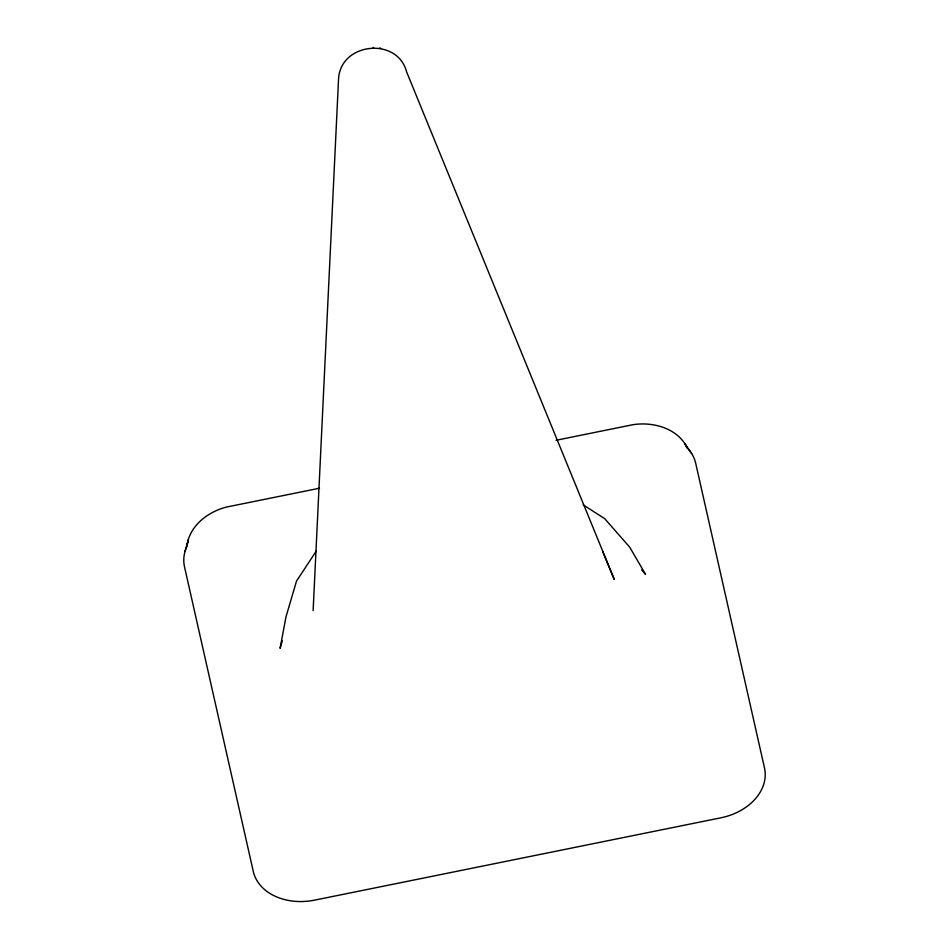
<?xml version="1.0" encoding="UTF-8"?>
<svg xmlns="http://www.w3.org/2000/svg" width="949" height="949" viewBox="0 0 949 949"><rect width="100%" height="100%" fill="white"/><g stroke="black" fill="none" stroke-linecap="round" stroke-linejoin="round"><path stroke-width="1.42" d="M313.123 610.646L338.568 78.743C340.644 42.456 397.477 36.631 406.587 71.827L614.311 579.519L602.651 551.488L603.244 552.306M187.214 544.026C190.666 524.785 208.59 511.594 226.609 507.039L319.481 488.225M187.202 544.584L188.353 539.815L185.126 551.072M282.292 640.86L280.085 648.357L285.981 616.874L296.503 581.108L316.231 551.096M556.031 440.289L632.936 424.701C652.971 421.534 677.337 428.129 687.064 447.418M379.564 48.102L380.822 48.233M373.099 47.45L373.692 47.509M583.184 504.844L604.691 518.652L629.733 547.217L645.51 574.311L641.714 569.969M691.631 453.515L684.834 443.741L687.254 447.964M187.119 545.841A53.512 40.261 -9.8 0 0 184.521 566.909L253.288 871.467A53.512 40.261 -9.8 0 0 314.594 900.138L720.92 817.801A53.512 40.261 -9.8 0 0 764.479 767.871L695.712 463.326A53.512 40.261 -9.8 0 0 686.388 447.038"/></g></svg>
